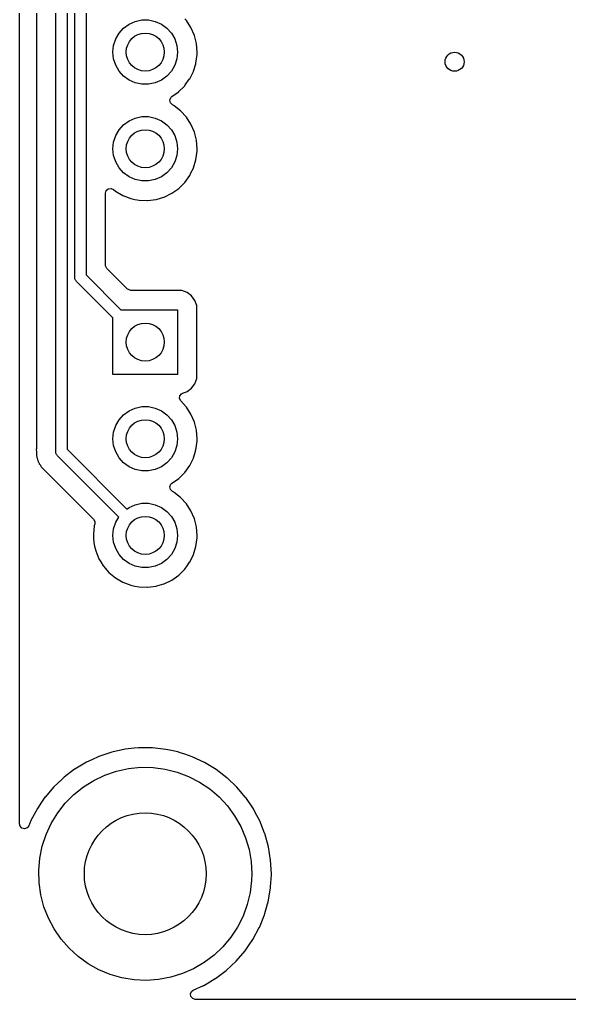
# Model space of a CAD drawing. Extents: x 126.1 to 177.1, y -128.7 to -65.
# Drawn here: x 126.08 to 140.52, y -128.74 to -103 of the extents above; entities that cross this region are included whole.
import ezdxf

# ---------------------------------------------------------------- set-up
doc = ezdxf.new("R2010")
doc.units = 0
doc.layers.add('BLACK', color=7, linetype='CONTINUOUS')

msp = doc.modelspace()

# ---------------------------------------------------------------- linework, layer by layer
at = {"layer": 'BLACK', "linetype": 'CONTINUOUS'}
for p, q in [((126.078, -111.044), (126.078, -83.2355)), ((127.028, -114.35), (127.028, -88.2723)), ((126.519, -88.3093), (126.519, -114.268)), ((127.328, -88.3344), (127.328, -114.288)), ((127.527, -109.769), (127.527, -90.3128)), ((127.827, -90.3749), (127.827, -109.707)), ((130.459, -103.019), (130.42, -102.976)), ((128.691, -103.351), (128.81, -103.219)), ((128.81, -103.219), (128.954, -103.115)), ((128.954, -103.115), (129.116, -103.043)), ((129.116, -103.043), (129.29, -103.006)), ((129.29, -103.006), (129.468, -103.006)), ((129.468, -103.006), (129.642, -103.043)), ((129.642, -103.043), (129.804, -103.115)), ((129.804, -103.115), (129.948, -103.219)), ((129.948, -103.219), (130.067, -103.351)), ((130.58, -103.207), (130.459, -103.019)), ((130.669, -103.412), (130.58, -103.207)), ((128.603, -103.505), (128.691, -103.351)), ((130.067, -103.351), (130.156, -103.505)), ((130.724, -103.628), (130.669, -103.412)), ((128.529, -103.851), (128.548, -103.674)), ((128.548, -103.674), (128.603, -103.505)), ((130.156, -103.505), (130.21, -103.674)), ((130.21, -103.674), (130.229, -103.851)), ((130.742, -103.851), (130.724, -103.628)), ((128.548, -104.028), (128.529, -103.851)), ((130.229, -103.851), (130.21, -104.028)), ((130.711, -104.139), (130.741, -103.918)), ((130.741, -103.918), (130.742, -103.851)), ((128.603, -104.197), (128.548, -104.028)), ((128.691, -104.351), (128.603, -104.197)), ((130.156, -104.197), (130.067, -104.351)), ((130.21, -104.028), (130.156, -104.197)), ((130.646, -104.353), (130.706, -104.156)), ((130.706, -104.156), (130.71, -104.144)), ((130.71, -104.144), (130.711, -104.139)), ((130.71, -104.144), (130.71, -104.144)), ((128.81, -104.483), (128.691, -104.351)), ((128.954, -104.587), (128.81, -104.483)), ((129.948, -104.483), (129.804, -104.587)), ((130.067, -104.351), (129.948, -104.483)), ((130.555, -104.538), (130.644, -104.357)), ((130.644, -104.357), (130.646, -104.353)), ((130.644, -104.357), (130.644, -104.357)), ((129.116, -104.659), (128.954, -104.587)), ((129.29, -104.696), (129.116, -104.659)), ((129.468, -104.696), (129.29, -104.696)), ((129.642, -104.659), (129.468, -104.696)), ((129.804, -104.587), (129.642, -104.659)), ((130.265, -104.886), (130.399, -104.753)), ((130.399, -104.753), (130.417, -104.734)), ((130.417, -104.734), (130.432, -104.714)), ((130.432, -104.714), (130.544, -104.557)), ((130.544, -104.557), (130.547, -104.553)), ((130.547, -104.553), (130.555, -104.538)), ((130.052, -105.046), (130.08, -105.02)), ((130.08, -105.02), (130.142, -104.976)), ((130.142, -104.976), (130.259, -104.892)), ((130.259, -104.892), (130.265, -104.886)), ((130.027, -105.113), (130.052, -105.046)), ((130.042, -105.182), (130.027, -105.113)), ((130.092, -105.233), (130.042, -105.182)), ((130.133, -105.256), (130.092, -105.233)), ((130.137, -105.259), (130.133, -105.256)), ((130.305, -105.391), (130.137, -105.259)), ((130.137, -105.259), (130.137, -105.259)), ((129.116, -105.583), (129.29, -105.546)), ((129.29, -105.546), (129.468, -105.546)), ((129.468, -105.546), (129.642, -105.583)), ((130.309, -105.394), (130.305, -105.391)), ((130.305, -105.391), (130.305, -105.391)), ((130.459, -105.559), (130.309, -105.394)), ((128.691, -105.891), (128.81, -105.759)), ((128.81, -105.759), (128.954, -105.655)), ((128.954, -105.655), (129.116, -105.583)), ((129.642, -105.583), (129.804, -105.655)), ((129.804, -105.655), (129.948, -105.759)), ((129.948, -105.759), (130.067, -105.891)), ((130.58, -105.747), (130.459, -105.559)), ((130.669, -105.952), (130.58, -105.747)), ((128.548, -106.214), (128.603, -106.045)), ((128.603, -106.045), (128.691, -105.891)), ((130.067, -105.891), (130.156, -106.045)), ((130.156, -106.045), (130.21, -106.214)), ((130.724, -106.168), (130.669, -105.952)), ((128.529, -106.391), (128.548, -106.214)), ((130.21, -106.214), (130.229, -106.391)), ((130.742, -106.391), (130.724, -106.168)), ((128.548, -106.568), (128.529, -106.391)), ((128.603, -106.737), (128.548, -106.568)), ((130.21, -106.568), (130.156, -106.737)), ((130.229, -106.391), (130.21, -106.568)), ((130.711, -106.679), (130.741, -106.458)), ((130.741, -106.458), (130.742, -106.391)), ((128.691, -106.891), (128.603, -106.737)), ((130.156, -106.737), (130.067, -106.891)), ((130.646, -106.893), (130.711, -106.679)), ((128.81, -107.023), (128.691, -106.891)), ((128.954, -107.127), (128.81, -107.023)), ((129.948, -107.023), (129.804, -107.127)), ((130.067, -106.891), (129.948, -107.023)), ((130.417, -107.274), (130.547, -107.093)), ((130.547, -107.093), (130.58, -107.027)), ((130.58, -107.027), (130.644, -106.897)), ((130.644, -106.897), (130.646, -106.893)), ((130.644, -106.897), (130.644, -106.897)), ((129.116, -107.199), (128.954, -107.127)), ((129.29, -107.236), (129.116, -107.199)), ((129.468, -107.236), (129.29, -107.236)), ((129.642, -107.199), (129.468, -107.236)), ((129.804, -107.127), (129.642, -107.199)), ((130.259, -107.432), (130.417, -107.274)), ((128.336, -107.559), (128.356, -107.491)), ((128.336, -109.444), (128.336, -107.559)), ((128.356, -107.491), (128.409, -107.444)), ((128.409, -107.444), (128.48, -107.434)), ((128.48, -107.434), (128.542, -107.462)), ((128.542, -107.462), (128.597, -107.508)), ((128.597, -107.508), (128.79, -107.62)), ((129.876, -107.66), (130.077, -107.562)), ((130.077, -107.562), (130.259, -107.432)), ((128.79, -107.62), (128.999, -107.7)), ((128.999, -107.7), (129.004, -107.701)), ((129.004, -107.701), (129.004, -107.701)), ((129.004, -107.701), (129.108, -107.722)), ((129.108, -107.722), (129.218, -107.745)), ((129.218, -107.745), (129.223, -107.745)), ((129.223, -107.745), (129.223, -107.745)), ((129.223, -107.745), (129.436, -107.753)), ((129.436, -107.753), (129.436, -107.753)), ((129.436, -107.753), (129.441, -107.753)), ((129.441, -107.753), (129.446, -107.752)), ((129.446, -107.752), (129.657, -107.725)), ((129.446, -107.752), (129.446, -107.752)), ((129.657, -107.725), (129.662, -107.724)), ((129.657, -107.725), (129.657, -107.725)), ((129.662, -107.724), (129.669, -107.722)), ((129.669, -107.722), (129.871, -107.662)), ((129.871, -107.662), (129.876, -107.66)), ((129.871, -107.662), (129.871, -107.662)), ((128.339, -109.471), (128.336, -109.444)), ((128.373, -109.533), (128.339, -109.471)), ((128.915, -110.076), (128.373, -109.533)), ((127.532, -109.788), (127.527, -109.769)), ((127.532, -109.808), (127.532, -109.788)), ((127.542, -109.825), (127.532, -109.808)), ((127.547, -109.844), (127.542, -109.825)), ((127.561, -109.858), (127.547, -109.844)), ((127.571, -109.875), (127.561, -109.858)), ((128.529, -110.833), (127.571, -109.875)), ((127.827, -109.707), (128.741, -110.621)), ((128.936, -110.092), (128.915, -110.076)), ((129.004, -110.112), (128.936, -110.092)), ((130.277, -110.112), (129.004, -110.112)), ((130.339, -110.119), (130.277, -110.112)), ((130.476, -110.17), (130.339, -110.119)), ((130.592, -110.258), (130.476, -110.17)), ((130.68, -110.374), (130.592, -110.258)), ((130.731, -110.511), (130.68, -110.374)), ((128.741, -110.621), (130.229, -110.621)), ((130.229, -110.621), (130.229, -112.321)), ((130.738, -110.573), (130.731, -110.511)), ((130.738, -112.369), (130.738, -110.573)), ((128.529, -112.321), (128.529, -110.833)), ((126.078, -118.442), (126.078, -111.044)), ((130.229, -112.321), (128.529, -112.321)), ((130.68, -112.568), (130.731, -112.431)), ((130.731, -112.431), (130.738, -112.369)), ((130.476, -112.772), (130.592, -112.684)), ((130.592, -112.684), (130.68, -112.568)), ((130.281, -112.954), (130.289, -112.883)), ((130.312, -113.017), (130.281, -112.954)), ((130.289, -112.883), (130.334, -112.828)), ((130.456, -113.175), (130.312, -113.017)), ((130.334, -112.828), (130.361, -112.815)), ((130.361, -112.815), (130.467, -112.775)), ((130.467, -112.775), (130.476, -112.772)), ((128.81, -113.379), (128.954, -113.275)), ((128.954, -113.275), (129.116, -113.203)), ((129.116, -113.203), (129.29, -113.166)), ((129.29, -113.166), (129.468, -113.166)), ((129.468, -113.166), (129.642, -113.203)), ((129.642, -113.203), (129.804, -113.275)), ((129.804, -113.275), (129.948, -113.379)), ((130.459, -113.179), (130.456, -113.175)), ((130.58, -113.367), (130.459, -113.179)), ((128.603, -113.665), (128.691, -113.511)), ((128.691, -113.511), (128.81, -113.379)), ((129.948, -113.379), (130.067, -113.511)), ((130.067, -113.511), (130.156, -113.665)), ((130.669, -113.572), (130.58, -113.367)), ((128.548, -113.834), (128.603, -113.665)), ((130.156, -113.665), (130.21, -113.834)), ((130.724, -113.788), (130.669, -113.572)), ((130.742, -114.011), (130.724, -113.788)), ((128.529, -114.011), (128.548, -113.834)), ((128.548, -114.188), (128.529, -114.011)), ((130.21, -113.834), (130.229, -114.011)), ((130.229, -114.011), (130.21, -114.188)), ((130.741, -114.078), (130.742, -114.011)), ((126.519, -114.279), (126.517, -114.287)), ((126.517, -114.287), (126.517, -114.295)), ((126.517, -114.295), (126.519, -114.358)), ((126.519, -114.268), (126.519, -114.279)), ((127.328, -114.288), (128.897, -115.857)), ((128.603, -114.357), (128.548, -114.188)), ((130.21, -114.188), (130.156, -114.357)), ((130.68, -114.401), (130.71, -114.304)), ((130.71, -114.304), (130.711, -114.299)), ((130.71, -114.304), (130.71, -114.304)), ((130.711, -114.299), (130.741, -114.078)), ((126.519, -114.358), (126.519, -114.362)), ((126.519, -114.362), (126.519, -114.391)), ((126.519, -114.391), (126.52, -114.395)), ((126.52, -114.395), (126.521, -114.407)), ((126.521, -114.407), (126.522, -114.453)), ((126.522, -114.453), (126.524, -114.461)), ((126.524, -114.461), (126.524, -114.461)), ((126.524, -114.461), (126.528, -114.474)), ((126.528, -114.474), (126.532, -114.493)), ((126.532, -114.493), (126.535, -114.515)), ((126.535, -114.515), (126.538, -114.522)), ((126.538, -114.522), (126.538, -114.522)), ((126.538, -114.522), (126.552, -114.558)), ((126.552, -114.558), (126.556, -114.569)), ((127.033, -114.369), (127.028, -114.35)), ((127.033, -114.388), (127.033, -114.369)), ((127.043, -114.406), (127.033, -114.388)), ((127.048, -114.425), (127.043, -114.406)), ((127.062, -114.439), (127.048, -114.425)), ((127.072, -114.456), (127.062, -114.439)), ((128.683, -116.067), (127.072, -114.456)), ((128.691, -114.511), (128.603, -114.357)), ((128.81, -114.643), (128.691, -114.511)), ((130.067, -114.511), (129.948, -114.643)), ((130.156, -114.357), (130.067, -114.511)), ((130.583, -114.64), (130.644, -114.517)), ((130.644, -114.517), (130.646, -114.513)), ((130.644, -114.517), (130.644, -114.517)), ((130.646, -114.513), (130.68, -114.401)), ((126.556, -114.569), (126.569, -114.613)), ((126.569, -114.613), (126.579, -114.632)), ((126.579, -114.632), (126.588, -114.649)), ((126.588, -114.649), (126.596, -114.669)), ((126.596, -114.669), (126.623, -114.707)), ((126.623, -114.707), (126.63, -114.717)), ((126.63, -114.717), (126.649, -114.75)), ((126.649, -114.75), (126.649, -114.75)), ((126.649, -114.75), (126.653, -114.756)), ((126.653, -114.756), (126.668, -114.772)), ((126.668, -114.772), (126.681, -114.787)), ((126.681, -114.787), (126.694, -114.804)), ((126.694, -114.804), (126.729, -114.833)), ((128.954, -114.747), (128.81, -114.643)), ((129.116, -114.819), (128.954, -114.747)), ((129.29, -114.856), (129.116, -114.819)), ((129.642, -114.819), (129.468, -114.856)), ((129.804, -114.747), (129.642, -114.819)), ((129.948, -114.643), (129.804, -114.747)), ((130.417, -114.894), (130.547, -114.713)), ((130.547, -114.713), (130.583, -114.64)), ((126.729, -114.833), (126.738, -114.841)), ((126.738, -114.841), (128.021, -116.124)), ((129.468, -114.856), (129.29, -114.856)), ((130.124, -115.149), (130.259, -115.052)), ((130.259, -115.052), (130.417, -114.894)), ((130.027, -115.273), (130.052, -115.206)), ((130.042, -115.342), (130.027, -115.273)), ((130.052, -115.206), (130.08, -115.18)), ((130.08, -115.18), (130.124, -115.149)), ((130.092, -115.393), (130.042, -115.342)), ((130.133, -115.416), (130.092, -115.393)), ((130.137, -115.419), (130.133, -115.416)), ((130.305, -115.551), (130.137, -115.419)), ((130.137, -115.419), (130.137, -115.419)), ((130.309, -115.554), (130.305, -115.551)), ((130.305, -115.551), (130.305, -115.551)), ((130.459, -115.719), (130.309, -115.554)), ((128.897, -115.857), (128.954, -115.815)), ((128.954, -115.815), (129.116, -115.743)), ((129.116, -115.743), (129.29, -115.706)), ((129.29, -115.706), (129.468, -115.706)), ((129.468, -115.706), (129.642, -115.743)), ((129.642, -115.743), (129.804, -115.815)), ((129.804, -115.815), (129.948, -115.919)), ((130.58, -115.907), (130.459, -115.719)), ((128.603, -116.205), (128.683, -116.067)), ((129.948, -115.919), (130.067, -116.051)), ((130.067, -116.051), (130.156, -116.205)), ((130.669, -116.112), (130.58, -115.907)), ((128.04, -116.296), (128.016, -116.518)), ((128.021, -116.124), (128.055, -116.187)), ((128.053, -116.247), (128.04, -116.296)), ((128.055, -116.187), (128.053, -116.247)), ((128.548, -116.374), (128.603, -116.205)), ((130.156, -116.205), (130.21, -116.374)), ((130.724, -116.328), (130.669, -116.112)), ((130.742, -116.551), (130.724, -116.328)), ((128.016, -116.518), (128.017, -116.523)), ((128.017, -116.523), (128.017, -116.523)), ((128.017, -116.523), (128.022, -116.618)), ((128.022, -116.618), (128.029, -116.741)), ((128.529, -116.551), (128.548, -116.374)), ((128.548, -116.728), (128.529, -116.551)), ((130.21, -116.374), (130.229, -116.551)), ((130.229, -116.551), (130.21, -116.728)), ((130.711, -116.839), (130.741, -116.618)), ((130.741, -116.618), (130.742, -116.551)), ((128.029, -116.741), (128.03, -116.746)), ((128.03, -116.746), (128.03, -116.746)), ((128.03, -116.746), (128.05, -116.834)), ((128.05, -116.834), (128.078, -116.959)), ((128.603, -116.897), (128.548, -116.728)), ((130.21, -116.728), (130.156, -116.897)), ((130.646, -117.053), (130.711, -116.839)), ((128.078, -116.959), (128.162, -117.166)), ((128.691, -117.051), (128.603, -116.897)), ((128.81, -117.183), (128.691, -117.051)), ((130.067, -117.051), (129.948, -117.183)), ((130.156, -116.897), (130.067, -117.051)), ((130.568, -117.211), (130.644, -117.057)), ((130.644, -117.057), (130.646, -117.053)), ((130.644, -117.057), (130.644, -117.057)), ((128.162, -117.166), (128.213, -117.248)), ((128.213, -117.248), (128.276, -117.352)), ((128.276, -117.352), (128.279, -117.356)), ((128.279, -117.356), (128.425, -117.525)), ((128.954, -117.287), (128.81, -117.183)), ((129.116, -117.359), (128.954, -117.287)), ((129.29, -117.396), (129.116, -117.359)), ((129.468, -117.396), (129.29, -117.396)), ((129.642, -117.359), (129.468, -117.396)), ((129.804, -117.287), (129.642, -117.359)), ((129.948, -117.183), (129.804, -117.287)), ((130.417, -117.434), (130.477, -117.352)), ((130.477, -117.352), (130.544, -117.257)), ((130.544, -117.257), (130.547, -117.253)), ((130.547, -117.253), (130.568, -117.211)), ((128.425, -117.525), (128.597, -117.668)), ((130.077, -117.722), (130.259, -117.592)), ((130.259, -117.592), (130.417, -117.434)), ((128.597, -117.668), (128.79, -117.78)), ((128.79, -117.78), (128.999, -117.86)), ((128.999, -117.86), (129.004, -117.861)), ((129.004, -117.861), (129.004, -117.861)), ((129.004, -117.861), (129.108, -117.882)), ((129.108, -117.882), (129.218, -117.905)), ((129.218, -117.905), (129.223, -117.905)), ((129.223, -117.905), (129.223, -117.905)), ((129.223, -117.905), (129.436, -117.913)), ((129.441, -117.913), (129.446, -117.912)), ((129.446, -117.912), (129.657, -117.885)), ((129.446, -117.912), (129.446, -117.912)), ((129.657, -117.885), (129.662, -117.884)), ((129.657, -117.885), (129.657, -117.885)), ((129.662, -117.884), (129.685, -117.878)), ((129.685, -117.878), (129.871, -117.822)), ((129.871, -117.822), (129.876, -117.82)), ((129.871, -117.822), (129.871, -117.822)), ((129.876, -117.82), (130.077, -117.722)), ((129.436, -117.913), (129.436, -117.913)), ((129.436, -117.913), (129.441, -117.913)), ((126.078, -124.132), (126.078, -118.442)), ((128.499, -122.247), (128.159, -122.36)), ((128.849, -122.17), (128.499, -122.247)), ((128.853, -122.17), (128.849, -122.17)), ((129.092, -122.144), (128.853, -122.17)), ((128.853, -122.17), (128.853, -122.17)), ((129.206, -122.132), (129.092, -122.144)), ((129.391, -122.132), (129.206, -122.132)), ((129.561, -122.133), (129.391, -122.132)), ((129.564, -122.133), (129.561, -122.133)), ((129.561, -122.133), (129.561, -122.133)), ((129.567, -122.133), (129.564, -122.133)), ((129.917, -122.172), (129.567, -122.133)), ((129.567, -122.133), (129.567, -122.133)), ((129.92, -122.172), (129.917, -122.172)), ((129.917, -122.172), (129.917, -122.172)), ((129.924, -122.173), (129.92, -122.172)), ((130.072, -122.206), (129.924, -122.173)), ((129.924, -122.173), (129.924, -122.173)), ((130.27, -122.25), (130.072, -122.206)), ((130.273, -122.251), (130.27, -122.25)), ((130.419, -122.3), (130.273, -122.251)), ((130.273, -122.251), (130.273, -122.251)), ((127.834, -122.51), (127.526, -122.694)), ((127.974, -122.445), (127.834, -122.51)), ((128.156, -122.362), (127.974, -122.445)), ((128.159, -122.36), (128.156, -122.362)), ((128.156, -122.362), (128.156, -122.362)), ((130.61, -122.365), (130.419, -122.3)), ((130.935, -122.515), (130.61, -122.365)), ((130.937, -122.517), (130.935, -122.515)), ((131.238, -122.699), (130.937, -122.517)), ((130.937, -122.517), (130.937, -122.517)), ((127.523, -122.696), (127.252, -122.901)), ((127.526, -122.694), (127.523, -122.696)), ((127.523, -122.696), (127.523, -122.696)), ((128.321, -122.849), (128.626, -122.744)), ((128.626, -122.744), (128.941, -122.675)), ((128.941, -122.675), (129.262, -122.643)), ((129.262, -122.643), (129.584, -122.648)), ((129.584, -122.648), (129.904, -122.691)), ((129.904, -122.691), (130.216, -122.769)), ((130.216, -122.769), (130.518, -122.883)), ((131.239, -122.699), (131.238, -122.699)), ((131.241, -122.701), (131.239, -122.699)), ((131.526, -122.918), (131.241, -122.701)), ((127.185, -122.962), (126.98, -123.156)), ((127.238, -122.913), (127.185, -122.962)), ((127.24, -122.91), (127.238, -122.913)), ((127.238, -122.913), (127.238, -122.913)), ((127.252, -122.901), (127.24, -122.91)), ((127.757, -123.159), (128.03, -122.987)), ((128.03, -122.987), (128.321, -122.849)), ((130.518, -122.883), (130.804, -123.031)), ((130.804, -123.031), (131.072, -123.211)), ((131.531, -122.922), (131.526, -122.918)), ((131.786, -123.164), (131.531, -122.922)), ((126.98, -123.156), (126.747, -123.429)), ((127.505, -123.36), (127.757, -123.159)), ((131.072, -123.211), (131.317, -123.42)), ((131.891, -123.287), (131.786, -123.164)), ((132.007, -123.424), (131.891, -123.287)), ((126.656, -123.562), (126.545, -123.725)), ((126.745, -123.431), (126.656, -123.562)), ((126.747, -123.429), (126.745, -123.431)), ((126.745, -123.431), (126.745, -123.431)), ((127.279, -123.589), (127.505, -123.36)), ((131.317, -123.42), (131.536, -123.656)), ((132.018, -123.438), (132.007, -123.424)), ((132.219, -123.734), (132.018, -123.438)), ((126.545, -123.725), (126.376, -124.041)), ((127.08, -123.843), (127.279, -123.589)), ((131.536, -123.656), (131.727, -123.916)), ((132.221, -123.737), (132.219, -123.734)), ((132.27, -123.83), (132.221, -123.737)), ((132.221, -123.737), (132.221, -123.737)), ((132.387, -124.051), (132.27, -123.83)), ((126.375, -124.044), (126.32, -124.179)), ((126.376, -124.041), (126.375, -124.044)), ((126.375, -124.044), (126.375, -124.044)), ((126.911, -124.118), (127.08, -123.843)), ((131.727, -123.916), (131.887, -124.196)), ((132.388, -124.054), (132.387, -124.051)), ((132.516, -124.376), (132.388, -124.054)), ((126.091, -124.19), (126.078, -124.132)), ((126.14, -124.241), (126.091, -124.19)), ((126.209, -124.258), (126.14, -124.241)), ((126.276, -124.235), (126.209, -124.258)), ((126.32, -124.179), (126.276, -124.235)), ((126.776, -124.41), (126.911, -124.118)), ((131.887, -124.196), (132.013, -124.493)), ((126.674, -124.716), (126.776, -124.41)), ((132.013, -124.493), (132.105, -124.802)), ((132.519, -124.384), (132.516, -124.376)), ((132.615, -124.729), (132.519, -124.384)), ((126.609, -125.032), (126.674, -124.716)), ((132.105, -124.802), (132.16, -125.119)), ((132.673, -125.083), (132.615, -124.729)), ((126.58, -125.353), (126.609, -125.032)), ((132.16, -125.119), (132.179, -125.441)), ((132.692, -125.441), (132.673, -125.083)), ((126.589, -125.675), (126.58, -125.353)), ((132.174, -125.617), (132.135, -125.937)), ((132.179, -125.441), (132.174, -125.617)), ((132.673, -125.787), (132.692, -125.466)), ((132.692, -125.464), (132.692, -125.441)), ((132.692, -125.466), (132.692, -125.464)), ((126.634, -125.994), (126.589, -125.675)), ((132.61, -126.175), (132.67, -125.822)), ((132.67, -125.822), (132.673, -125.787)), ((126.716, -126.306), (126.634, -125.994)), ((132.135, -125.937), (132.06, -126.25)), ((126.833, -126.607), (126.716, -126.306)), ((132.06, -126.25), (131.949, -126.553)), ((132.522, -126.484), (132.593, -126.235)), ((132.593, -126.235), (132.61, -126.175)), ((126.984, -126.891), (126.833, -126.607)), ((131.949, -126.553), (131.804, -126.841)), ((132.377, -126.852), (132.512, -126.52)), ((132.512, -126.52), (132.522, -126.484)), ((127.167, -127.157), (126.984, -126.891)), ((131.804, -126.841), (131.627, -127.11)), ((132.209, -127.164), (132.375, -126.855)), ((132.375, -126.855), (132.377, -126.852)), ((127.379, -127.4), (127.167, -127.157)), ((131.627, -127.11), (131.42, -127.358)), ((132.111, -127.307), (132.205, -127.17)), ((132.205, -127.17), (132.207, -127.167)), ((132.205, -127.17), (132.205, -127.17)), ((132.207, -127.167), (132.209, -127.164)), ((132.209, -127.164), (132.209, -127.164)), ((127.617, -127.617), (127.379, -127.4)), ((131.42, -127.358), (131.186, -127.58)), ((132.004, -127.463), (132.111, -127.307)), ((127.879, -127.805), (127.617, -127.617)), ((131.186, -127.58), (130.929, -127.773)), ((131.77, -127.734), (132.004, -127.463)), ((128.16, -127.962), (127.879, -127.805)), ((130.65, -127.936), (130.355, -128.065)), ((130.929, -127.773), (130.65, -127.936)), ((131.509, -127.979), (131.77, -127.734)), ((128.458, -128.085), (128.16, -127.962)), ((128.768, -128.174), (128.458, -128.085)), ((129.086, -128.226), (128.768, -128.174)), ((130.047, -128.16), (129.73, -128.219)), ((130.355, -128.065), (130.047, -128.16)), ((131.008, -128.321), (131.219, -128.196)), ((131.219, -128.196), (131.222, -128.194)), ((131.219, -128.196), (131.219, -128.196)), ((131.222, -128.194), (131.509, -127.979)), ((129.408, -128.241), (129.086, -128.226)), ((129.73, -128.219), (129.408, -128.241)), ((130.641, -128.502), (130.911, -128.379)), ((130.911, -128.379), (130.914, -128.377)), ((130.914, -128.377), (131.008, -128.321)), ((130.568, -128.599), (130.598, -128.534)), ((130.578, -128.669), (130.568, -128.599)), ((130.625, -128.722), (130.578, -128.669)), ((130.598, -128.534), (130.641, -128.502)), ((130.693, -128.742), (130.625, -128.722)), ((151.677, -128.742), (130.693, -128.742))]:
    msp.add_line(p, q, dxfattribs=at)
at = {"layer": 'BLACK'}
for centre, radius in [((129.379, -103.851), 0.5), ((137.507, -104.105), 0.25), ((129.379, -106.391), 0.5), ((129.379, -111.471), 0.5), ((129.379, -114.011), 0.5), ((129.379, -116.551), 0.5), ((129.379, -125.441), 1.6)]:
    msp.add_circle(centre, radius, dxfattribs=at)

doc.saveas('drawing.dxf')
